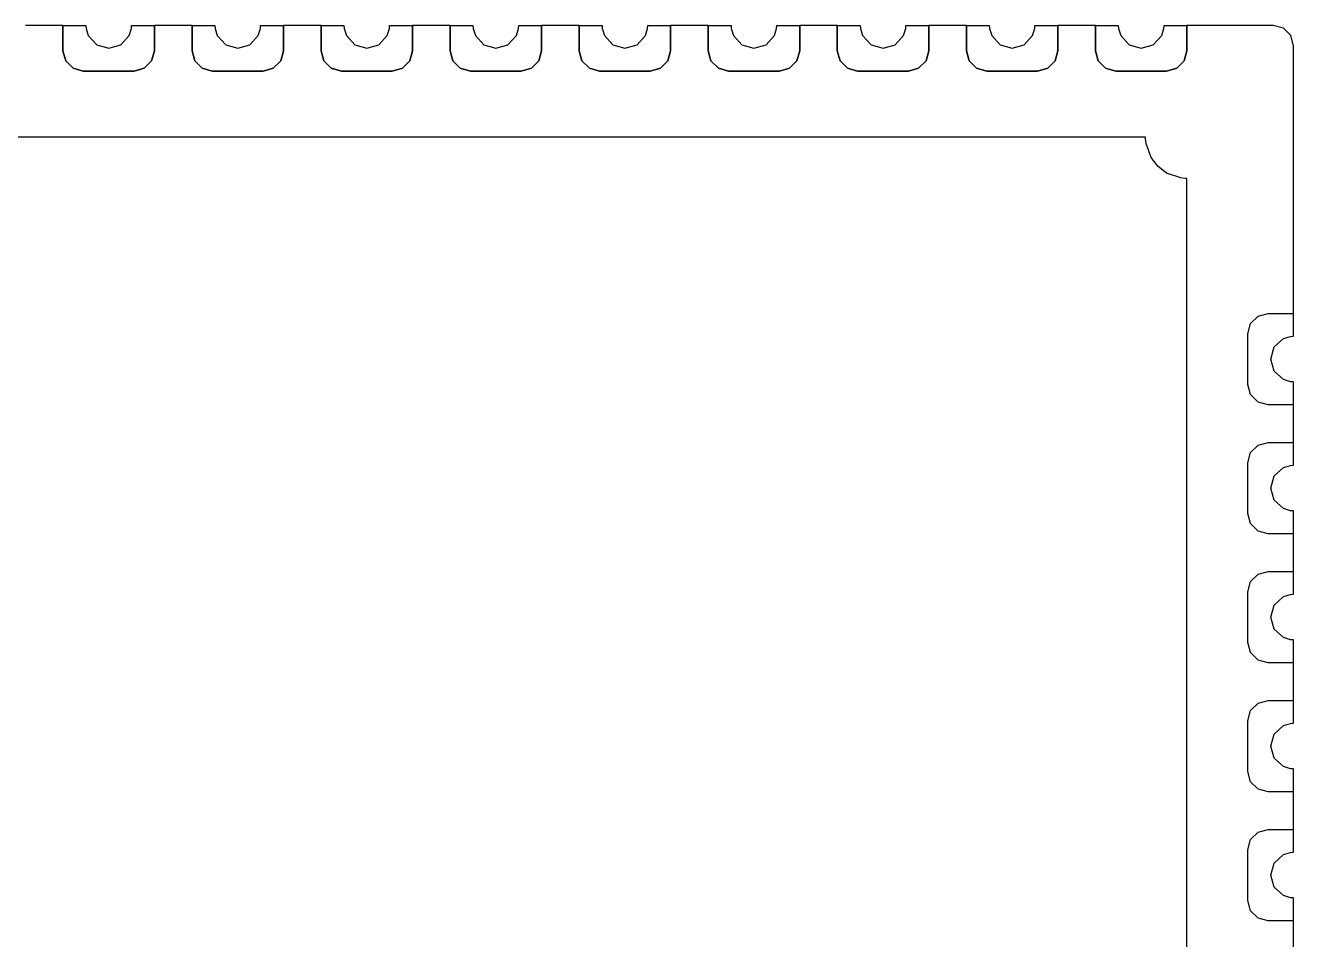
# Model space of a CAD drawing. Header units: millimetres. Extents: x -74 to 116, y -91 to 186.
# Drawn here: x 3.64 to 16.12, y 71.97 to 80.97 of the extents above; entities that cross this region are included whole.
import ezdxf

# ---------------------------------------------------------------- set-up
doc = ezdxf.new("R2010")
doc.units = ezdxf.units.MM
doc.layers.add('VISIBLE', color=7, linetype='Continuous')

msp = doc.modelspace()

# ---------------------------------------------------------------- linework, layer by layer
at = {"layer": 'VISIBLE'}
for points in [[(4.007, 80.974), (3.637, 80.974)], [(4.007, 80.974), (3.637, 80.974)], [(4.007, 80.874), (4.007, 80.885), (4.007, 80.896), (4.007, 80.907), (4.007, 80.917), (4.007, 80.927), (4.007, 80.936), (4.007, 80.945), (4.007, 80.952), (4.007, 80.959), (4.007, 80.964), (4.007, 80.968), (4.007, 80.971), (4.007, 80.973), (4.007, 80.974)], [(4.007, 80.974), (4.007, 80.973), (4.007, 80.971), (4.007, 80.968), (4.007, 80.964), (4.007, 80.959), (4.007, 80.952), (4.007, 80.945), (4.007, 80.936), (4.007, 80.927), (4.007, 80.917), (4.007, 80.907), (4.007, 80.896), (4.007, 80.885), (4.007, 80.874)], [(4.007, 80.974), (4.232, 80.974)], [(4.007, 80.724), (4.007, 80.874)], [(4.007, 80.874), (4.007, 80.724)], [(4.232, 80.974), (4.234, 80.943), (4.256, 80.874)], [(4.256, 80.874), (4.339, 80.783), (4.457, 80.749), (4.576, 80.783), (4.659, 80.874)], [(4.659, 80.874), (4.68, 80.943), (4.682, 80.974)], [(4.682, 80.974), (4.907, 80.974)], [(4.907, 80.974), (4.907, 80.973), (4.907, 80.971), (4.907, 80.968), (4.907, 80.964), (4.907, 80.959), (4.907, 80.952), (4.907, 80.945), (4.907, 80.936), (4.907, 80.927), (4.907, 80.917), (4.907, 80.907), (4.907, 80.896), (4.907, 80.885), (4.907, 80.874)], [(5.277, 80.974), (4.907, 80.974)], [(5.277, 80.974), (4.907, 80.974)], [(4.907, 80.874), (4.907, 80.885), (4.907, 80.896), (4.907, 80.907), (4.907, 80.917), (4.907, 80.927), (4.907, 80.936), (4.907, 80.945), (4.907, 80.952), (4.907, 80.959), (4.907, 80.964), (4.907, 80.968), (4.907, 80.971), (4.907, 80.973), (4.907, 80.974)], [(4.907, 80.874), (4.907, 80.724)], [(4.907, 80.724), (4.907, 80.874)], [(5.277, 80.874), (5.277, 80.885), (5.277, 80.896), (5.277, 80.907), (5.277, 80.917), (5.277, 80.927), (5.277, 80.936), (5.277, 80.945), (5.277, 80.952), (5.277, 80.959), (5.277, 80.964), (5.277, 80.968), (5.277, 80.971), (5.277, 80.973), (5.277, 80.974)], [(5.277, 80.974), (5.277, 80.973), (5.277, 80.971), (5.277, 80.968), (5.277, 80.964), (5.277, 80.959), (5.277, 80.952), (5.277, 80.945), (5.277, 80.936), (5.277, 80.927), (5.277, 80.917), (5.277, 80.907), (5.277, 80.896), (5.277, 80.885), (5.277, 80.874)], [(5.277, 80.974), (5.502, 80.974)], [(5.277, 80.724), (5.277, 80.874)], [(5.277, 80.874), (5.277, 80.724)], [(5.502, 80.974), (5.504, 80.943), (5.526, 80.874)], [(5.526, 80.874), (5.609, 80.783), (5.727, 80.749), (5.846, 80.783), (5.929, 80.874)], [(5.929, 80.874), (5.95, 80.943), (5.952, 80.974)], [(5.952, 80.974), (6.177, 80.974)], [(6.177, 80.974), (6.177, 80.973), (6.177, 80.971), (6.177, 80.968), (6.177, 80.964), (6.177, 80.959), (6.177, 80.952), (6.177, 80.945), (6.177, 80.936), (6.177, 80.927), (6.177, 80.917), (6.177, 80.907), (6.177, 80.896), (6.177, 80.885), (6.177, 80.874)], [(6.547, 80.974), (6.177, 80.974)], [(6.547, 80.974), (6.177, 80.974)], [(6.177, 80.874), (6.177, 80.885), (6.177, 80.896), (6.177, 80.907), (6.177, 80.917), (6.177, 80.927), (6.177, 80.936), (6.177, 80.945), (6.177, 80.952), (6.177, 80.959), (6.177, 80.964), (6.177, 80.968), (6.177, 80.971), (6.177, 80.973), (6.177, 80.974)], [(6.177, 80.874), (6.177, 80.724)], [(6.177, 80.724), (6.177, 80.874)], [(6.547, 80.874), (6.547, 80.885), (6.547, 80.896), (6.547, 80.907), (6.547, 80.917), (6.547, 80.927), (6.547, 80.936), (6.547, 80.945), (6.547, 80.952), (6.547, 80.959), (6.547, 80.964), (6.547, 80.968), (6.547, 80.971), (6.547, 80.973), (6.547, 80.974)], [(6.547, 80.974), (6.547, 80.973), (6.547, 80.971), (6.547, 80.968), (6.547, 80.964), (6.547, 80.959), (6.547, 80.952), (6.547, 80.945), (6.547, 80.936), (6.547, 80.927), (6.547, 80.917), (6.547, 80.907), (6.547, 80.896), (6.547, 80.885), (6.547, 80.874)], [(6.547, 80.974), (6.772, 80.974)], [(6.547, 80.724), (6.547, 80.874)], [(6.547, 80.874), (6.547, 80.724)], [(6.772, 80.974), (6.774, 80.943), (6.796, 80.874)], [(6.796, 80.874), (6.879, 80.783), (6.997, 80.749), (7.116, 80.783), (7.199, 80.874)], [(7.199, 80.874), (7.22, 80.943), (7.222, 80.974)], [(7.222, 80.974), (7.447, 80.974)], [(7.447, 80.974), (7.447, 80.973), (7.447, 80.971), (7.447, 80.968), (7.447, 80.964), (7.447, 80.959), (7.447, 80.952), (7.447, 80.945), (7.447, 80.936), (7.447, 80.927), (7.447, 80.917), (7.447, 80.907), (7.447, 80.896), (7.447, 80.885), (7.447, 80.874)], [(7.817, 80.974), (7.447, 80.974)], [(7.817, 80.974), (7.447, 80.974)], [(7.447, 80.874), (7.447, 80.885), (7.447, 80.896), (7.447, 80.907), (7.447, 80.917), (7.447, 80.927), (7.447, 80.936), (7.447, 80.945), (7.447, 80.952), (7.447, 80.959), (7.447, 80.964), (7.447, 80.968), (7.447, 80.971), (7.447, 80.973), (7.447, 80.974)], [(7.447, 80.874), (7.447, 80.724)], [(7.447, 80.724), (7.447, 80.874)], [(7.817, 80.874), (7.817, 80.885), (7.817, 80.896), (7.817, 80.907), (7.817, 80.917), (7.817, 80.927), (7.817, 80.936), (7.817, 80.945), (7.817, 80.952), (7.817, 80.959), (7.817, 80.964), (7.817, 80.968), (7.817, 80.971), (7.817, 80.973), (7.817, 80.974)], [(7.817, 80.974), (7.817, 80.973), (7.817, 80.971), (7.817, 80.968), (7.817, 80.964), (7.817, 80.959), (7.817, 80.952), (7.817, 80.945), (7.817, 80.936), (7.817, 80.927), (7.817, 80.917), (7.817, 80.907), (7.817, 80.896), (7.817, 80.885), (7.817, 80.874)], [(7.817, 80.974), (8.042, 80.974)], [(7.817, 80.724), (7.817, 80.874)], [(7.817, 80.874), (7.817, 80.724)], [(8.042, 80.974), (8.044, 80.943), (8.066, 80.874)], [(8.066, 80.874), (8.149, 80.783), (8.267, 80.749), (8.386, 80.783), (8.469, 80.874)], [(8.469, 80.874), (8.49, 80.943), (8.492, 80.974)], [(8.492, 80.974), (8.717, 80.974)], [(8.717, 80.974), (8.717, 80.973), (8.717, 80.971), (8.717, 80.968), (8.717, 80.964), (8.717, 80.959), (8.717, 80.952), (8.717, 80.945), (8.717, 80.936), (8.717, 80.927), (8.717, 80.917), (8.717, 80.907), (8.717, 80.896), (8.717, 80.885), (8.717, 80.874)], [(9.087, 80.974), (8.717, 80.974)], [(9.087, 80.974), (8.717, 80.974)], [(8.717, 80.874), (8.717, 80.885), (8.717, 80.896), (8.717, 80.907), (8.717, 80.917), (8.717, 80.927), (8.717, 80.936), (8.717, 80.945), (8.717, 80.952), (8.717, 80.959), (8.717, 80.964), (8.717, 80.968), (8.717, 80.971), (8.717, 80.973), (8.717, 80.974)], [(8.717, 80.874), (8.717, 80.724)], [(8.717, 80.724), (8.717, 80.874)], [(9.087, 80.874), (9.087, 80.885), (9.087, 80.896), (9.087, 80.907), (9.087, 80.917), (9.087, 80.927), (9.087, 80.936), (9.087, 80.945), (9.087, 80.952), (9.087, 80.959), (9.087, 80.964), (9.087, 80.968), (9.087, 80.971), (9.087, 80.973), (9.087, 80.974)], [(9.087, 80.974), (9.087, 80.973), (9.087, 80.971), (9.087, 80.968), (9.087, 80.964), (9.087, 80.959), (9.087, 80.952), (9.087, 80.945), (9.087, 80.936), (9.087, 80.927), (9.087, 80.917), (9.087, 80.907), (9.087, 80.896), (9.087, 80.885), (9.087, 80.874)], [(9.087, 80.974), (9.312, 80.974)], [(9.087, 80.724), (9.087, 80.874)], [(9.087, 80.874), (9.087, 80.724)], [(9.312, 80.974), (9.314, 80.943), (9.336, 80.874)], [(9.336, 80.874), (9.419, 80.783), (9.537, 80.749), (9.656, 80.783), (9.739, 80.874)], [(9.739, 80.874), (9.76, 80.943), (9.762, 80.974)], [(9.762, 80.974), (9.987, 80.974)], [(9.987, 80.974), (9.987, 80.973), (9.987, 80.971), (9.987, 80.968), (9.987, 80.964), (9.987, 80.959), (9.987, 80.952), (9.987, 80.945), (9.987, 80.936), (9.987, 80.927), (9.987, 80.917), (9.987, 80.907), (9.987, 80.896), (9.987, 80.885), (9.987, 80.874)], [(10.357, 80.974), (9.987, 80.974)], [(10.357, 80.974), (9.987, 80.974)], [(9.987, 80.874), (9.987, 80.885), (9.987, 80.896), (9.987, 80.907), (9.987, 80.917), (9.987, 80.927), (9.987, 80.936), (9.987, 80.945), (9.987, 80.952), (9.987, 80.959), (9.987, 80.964), (9.987, 80.968), (9.987, 80.971), (9.987, 80.973), (9.987, 80.974)], [(9.987, 80.874), (9.987, 80.724)], [(9.987, 80.724), (9.987, 80.874)], [(10.357, 80.874), (10.357, 80.885), (10.357, 80.896), (10.357, 80.907), (10.357, 80.917), (10.357, 80.927), (10.357, 80.936), (10.357, 80.945), (10.357, 80.952), (10.357, 80.959), (10.357, 80.964), (10.357, 80.968), (10.357, 80.971), (10.357, 80.973), (10.357, 80.974)], [(10.357, 80.974), (10.357, 80.973), (10.357, 80.971), (10.357, 80.968), (10.357, 80.964), (10.357, 80.959), (10.357, 80.952), (10.357, 80.945), (10.357, 80.936), (10.357, 80.927), (10.357, 80.917), (10.357, 80.907), (10.357, 80.896), (10.357, 80.885), (10.357, 80.874)], [(10.357, 80.974), (10.582, 80.974)], [(10.357, 80.724), (10.357, 80.874)], [(10.357, 80.874), (10.357, 80.724)], [(10.582, 80.974), (10.584, 80.943), (10.606, 80.874)], [(10.606, 80.874), (10.689, 80.783), (10.807, 80.749), (10.926, 80.783), (11.009, 80.874)], [(11.009, 80.874), (11.03, 80.943), (11.032, 80.974)], [(11.032, 80.974), (11.257, 80.974)], [(11.257, 80.974), (11.257, 80.973), (11.257, 80.971), (11.257, 80.968), (11.257, 80.964), (11.257, 80.959), (11.257, 80.952), (11.257, 80.945), (11.257, 80.936), (11.257, 80.927), (11.257, 80.917), (11.257, 80.907), (11.257, 80.896), (11.257, 80.885), (11.257, 80.874)], [(11.627, 80.974), (11.257, 80.974)], [(11.627, 80.974), (11.257, 80.974)], [(11.257, 80.874), (11.257, 80.885), (11.257, 80.896), (11.257, 80.907), (11.257, 80.917), (11.257, 80.927), (11.257, 80.936), (11.257, 80.945), (11.257, 80.952), (11.257, 80.959), (11.257, 80.964), (11.257, 80.968), (11.257, 80.971), (11.257, 80.973), (11.257, 80.974)], [(11.257, 80.874), (11.257, 80.724)], [(11.257, 80.724), (11.257, 80.874)], [(11.627, 80.874), (11.627, 80.885), (11.627, 80.896), (11.627, 80.907), (11.627, 80.917), (11.627, 80.927), (11.627, 80.936), (11.627, 80.945), (11.627, 80.952), (11.627, 80.959), (11.627, 80.964), (11.627, 80.968), (11.627, 80.971), (11.627, 80.973), (11.627, 80.974)], [(11.627, 80.974), (11.627, 80.973), (11.627, 80.971), (11.627, 80.968), (11.627, 80.964), (11.627, 80.959), (11.627, 80.952), (11.627, 80.945), (11.627, 80.936), (11.627, 80.927), (11.627, 80.917), (11.627, 80.907), (11.627, 80.896), (11.627, 80.885), (11.627, 80.874)], [(11.627, 80.974), (11.852, 80.974)], [(11.627, 80.724), (11.627, 80.874)], [(11.627, 80.874), (11.627, 80.724)], [(11.852, 80.974), (11.854, 80.943), (11.876, 80.874)], [(11.876, 80.874), (11.959, 80.783), (12.077, 80.749), (12.196, 80.783), (12.279, 80.874)], [(12.279, 80.874), (12.3, 80.943), (12.302, 80.974)], [(12.302, 80.974), (12.527, 80.974)], [(12.527, 80.974), (12.527, 80.973), (12.527, 80.971), (12.527, 80.968), (12.527, 80.964), (12.527, 80.959), (12.527, 80.952), (12.527, 80.945), (12.527, 80.936), (12.527, 80.927), (12.527, 80.917), (12.527, 80.907), (12.527, 80.896), (12.527, 80.885), (12.527, 80.874)], [(12.897, 80.974), (12.527, 80.974)], [(12.897, 80.974), (12.527, 80.974)], [(12.527, 80.874), (12.527, 80.885), (12.527, 80.896), (12.527, 80.907), (12.527, 80.917), (12.527, 80.927), (12.527, 80.936), (12.527, 80.945), (12.527, 80.952), (12.527, 80.959), (12.527, 80.964), (12.527, 80.968), (12.527, 80.971), (12.527, 80.973), (12.527, 80.974)], [(12.527, 80.874), (12.527, 80.724)], [(12.527, 80.724), (12.527, 80.874)], [(12.897, 80.874), (12.897, 80.885), (12.897, 80.896), (12.897, 80.907), (12.897, 80.917), (12.897, 80.927), (12.897, 80.936), (12.897, 80.945), (12.897, 80.952), (12.897, 80.959), (12.897, 80.964), (12.897, 80.968), (12.897, 80.971), (12.897, 80.973), (12.897, 80.974)], [(12.897, 80.974), (12.897, 80.973), (12.897, 80.971), (12.897, 80.968), (12.897, 80.964), (12.897, 80.959), (12.897, 80.952), (12.897, 80.945), (12.897, 80.936), (12.897, 80.927), (12.897, 80.917), (12.897, 80.907), (12.897, 80.896), (12.897, 80.885), (12.897, 80.874)], [(12.897, 80.974), (13.122, 80.974)], [(12.897, 80.724), (12.897, 80.874)], [(12.897, 80.874), (12.897, 80.724)], [(13.122, 80.974), (13.124, 80.943), (13.146, 80.874)], [(13.146, 80.874), (13.229, 80.783), (13.347, 80.749), (13.466, 80.783), (13.549, 80.874)], [(13.549, 80.874), (13.57, 80.943), (13.572, 80.974)], [(13.572, 80.974), (13.797, 80.974)], [(13.797, 80.974), (13.797, 80.973), (13.797, 80.971), (13.797, 80.968), (13.797, 80.964), (13.797, 80.959), (13.797, 80.952), (13.797, 80.945), (13.797, 80.936), (13.797, 80.927), (13.797, 80.917), (13.797, 80.907), (13.797, 80.896), (13.797, 80.885), (13.797, 80.874)], [(14.167, 80.974), (13.797, 80.974)], [(14.167, 80.974), (13.797, 80.974)], [(13.797, 80.874), (13.797, 80.885), (13.797, 80.896), (13.797, 80.907), (13.797, 80.917), (13.797, 80.927), (13.797, 80.936), (13.797, 80.945), (13.797, 80.952), (13.797, 80.959), (13.797, 80.964), (13.797, 80.968), (13.797, 80.971), (13.797, 80.973), (13.797, 80.974)], [(13.797, 80.874), (13.797, 80.724)], [(13.797, 80.724), (13.797, 80.874)], [(14.167, 80.874), (14.167, 80.885), (14.167, 80.896), (14.167, 80.907), (14.167, 80.917), (14.167, 80.927), (14.167, 80.936), (14.167, 80.945), (14.167, 80.952), (14.167, 80.959), (14.167, 80.964), (14.167, 80.968), (14.167, 80.971), (14.167, 80.973), (14.167, 80.974)], [(14.167, 80.974), (14.167, 80.973), (14.167, 80.971), (14.167, 80.968), (14.167, 80.964), (14.167, 80.959), (14.167, 80.952), (14.167, 80.945), (14.167, 80.936), (14.167, 80.927), (14.167, 80.917), (14.167, 80.907), (14.167, 80.896), (14.167, 80.885), (14.167, 80.874)], [(14.167, 80.974), (14.392, 80.974)], [(14.167, 80.724), (14.167, 80.874)], [(14.167, 80.874), (14.167, 80.724)], [(14.392, 80.974), (14.394, 80.943), (14.416, 80.874)], [(14.416, 80.874), (14.499, 80.783), (14.617, 80.749), (14.736, 80.783), (14.819, 80.874)], [(14.819, 80.874), (14.84, 80.943), (14.842, 80.974)], [(14.842, 80.974), (15.067, 80.974)], [(15.067, 80.974), (15.067, 80.973), (15.067, 80.971), (15.067, 80.968), (15.067, 80.964), (15.067, 80.959), (15.067, 80.952), (15.067, 80.945), (15.067, 80.936), (15.067, 80.927), (15.067, 80.917), (15.067, 80.907), (15.067, 80.896), (15.067, 80.885), (15.067, 80.874)], [(15.917, 80.974), (15.067, 80.974)], [(15.917, 80.974), (15.067, 80.974)], [(15.067, 80.874), (15.067, 80.885), (15.067, 80.896), (15.067, 80.907), (15.067, 80.917), (15.067, 80.927), (15.067, 80.936), (15.067, 80.945), (15.067, 80.952), (15.067, 80.959), (15.067, 80.964), (15.067, 80.968), (15.067, 80.971), (15.067, 80.973), (15.067, 80.974)], [(15.067, 80.874), (15.067, 80.724)], [(15.067, 80.724), (15.067, 80.874)], [(16.117, 80.774), (16.09, 80.874), (16.017, 80.947), (15.917, 80.974)], [(16.117, 80.774), (16.09, 80.874), (16.017, 80.947), (15.917, 80.974)], [(16.117, 78.139), (16.117, 80.774)], [(16.117, 78.139), (16.117, 80.774)], [(4.207, 80.524), (4.107, 80.551), (4.034, 80.624), (4.007, 80.724)], [(4.007, 80.724), (4.034, 80.624), (4.107, 80.551), (4.207, 80.524)], [(4.907, 80.724), (4.88, 80.624), (4.807, 80.551), (4.707, 80.524)], [(4.707, 80.524), (4.807, 80.551), (4.88, 80.624), (4.907, 80.724)], [(5.477, 80.524), (5.377, 80.551), (5.304, 80.624), (5.277, 80.724)], [(5.277, 80.724), (5.304, 80.624), (5.377, 80.551), (5.477, 80.524)], [(6.177, 80.724), (6.15, 80.624), (6.077, 80.551), (5.977, 80.524)], [(5.977, 80.524), (6.077, 80.551), (6.15, 80.624), (6.177, 80.724)], [(6.747, 80.524), (6.647, 80.551), (6.574, 80.624), (6.547, 80.724)], [(6.547, 80.724), (6.574, 80.624), (6.647, 80.551), (6.747, 80.524)], [(7.447, 80.724), (7.42, 80.624), (7.347, 80.551), (7.247, 80.524)], [(7.247, 80.524), (7.347, 80.551), (7.42, 80.624), (7.447, 80.724)], [(8.017, 80.524), (7.917, 80.551), (7.844, 80.624), (7.817, 80.724)], [(7.817, 80.724), (7.844, 80.624), (7.917, 80.551), (8.017, 80.524)], [(8.717, 80.724), (8.69, 80.624), (8.617, 80.551), (8.517, 80.524)], [(8.517, 80.524), (8.617, 80.551), (8.69, 80.624), (8.717, 80.724)], [(9.287, 80.524), (9.187, 80.551), (9.114, 80.624), (9.087, 80.724)], [(9.087, 80.724), (9.114, 80.624), (9.187, 80.551), (9.287, 80.524)], [(9.987, 80.724), (9.96, 80.624), (9.887, 80.551), (9.787, 80.524)], [(9.787, 80.524), (9.887, 80.551), (9.96, 80.624), (9.987, 80.724)], [(10.557, 80.524), (10.457, 80.551), (10.384, 80.624), (10.357, 80.724)], [(10.357, 80.724), (10.384, 80.624), (10.457, 80.551), (10.557, 80.524)], [(11.257, 80.724), (11.23, 80.624), (11.157, 80.551), (11.057, 80.524)], [(11.057, 80.524), (11.157, 80.551), (11.23, 80.624), (11.257, 80.724)], [(11.827, 80.524), (11.727, 80.551), (11.654, 80.624), (11.627, 80.724)], [(11.627, 80.724), (11.654, 80.624), (11.727, 80.551), (11.827, 80.524)], [(12.527, 80.724), (12.5, 80.624), (12.427, 80.551), (12.327, 80.524)], [(12.327, 80.524), (12.427, 80.551), (12.5, 80.624), (12.527, 80.724)], [(13.097, 80.524), (12.997, 80.551), (12.924, 80.624), (12.897, 80.724)], [(12.897, 80.724), (12.924, 80.624), (12.997, 80.551), (13.097, 80.524)], [(13.797, 80.724), (13.77, 80.624), (13.697, 80.551), (13.597, 80.524)], [(13.597, 80.524), (13.697, 80.551), (13.77, 80.624), (13.797, 80.724)], [(14.367, 80.524), (14.267, 80.551), (14.194, 80.624), (14.167, 80.724)], [(14.167, 80.724), (14.194, 80.624), (14.267, 80.551), (14.367, 80.524)], [(15.067, 80.724), (15.04, 80.624), (14.967, 80.551), (14.867, 80.524)], [(14.867, 80.524), (14.967, 80.551), (15.04, 80.624), (15.067, 80.724)], [(4.707, 80.524), (4.207, 80.524)], [(4.207, 80.524), (4.707, 80.524)], [(5.977, 80.524), (5.477, 80.524)], [(5.477, 80.524), (5.977, 80.524)], [(7.247, 80.524), (6.747, 80.524)], [(6.747, 80.524), (7.247, 80.524)], [(8.517, 80.524), (8.017, 80.524)], [(8.017, 80.524), (8.517, 80.524)], [(9.787, 80.524), (9.287, 80.524)], [(9.287, 80.524), (9.787, 80.524)], [(11.057, 80.524), (10.557, 80.524)], [(10.557, 80.524), (11.057, 80.524)], [(12.327, 80.524), (11.827, 80.524)], [(11.827, 80.524), (12.327, 80.524)], [(13.597, 80.524), (13.097, 80.524)], [(13.097, 80.524), (13.597, 80.524)], [(14.867, 80.524), (14.367, 80.524)], [(14.367, 80.524), (14.867, 80.524)], [(14.661, 79.874), (-2.126, 79.874)], [(14.714, 79.674), (14.666, 79.812), (14.661, 79.858), (14.661, 79.874)], [(14.867, 79.52), (14.78, 79.587), (14.714, 79.674)], [(15.067, 79.468), (15.051, 79.468), (15.006, 79.472), (14.867, 79.52)], [(15.067, 64.48), (15.067, 79.468)], [(15.667, 77.939), (15.694, 78.039), (15.767, 78.112), (15.867, 78.139)], [(15.667, 77.939), (15.694, 78.039), (15.767, 78.112), (15.867, 78.139)], [(15.867, 78.139), (16.017, 78.139)], [(15.867, 78.139), (16.017, 78.139)], [(16.017, 78.139), (16.028, 78.139), (16.039, 78.139), (16.05, 78.139), (16.061, 78.139), (16.07, 78.139), (16.08, 78.139), (16.088, 78.139), (16.095, 78.139), (16.102, 78.139), (16.107, 78.139), (16.112, 78.139), (16.115, 78.139), (16.117, 78.139), (16.117, 78.139)], [(16.017, 78.139), (16.028, 78.139), (16.039, 78.139), (16.05, 78.139), (16.061, 78.139), (16.07, 78.139), (16.08, 78.139), (16.088, 78.139), (16.095, 78.139), (16.102, 78.139), (16.107, 78.139), (16.112, 78.139), (16.115, 78.139), (16.117, 78.139), (16.117, 78.139)], [(16.117, 77.914), (16.117, 78.139)], [(15.667, 77.439), (15.667, 77.939)], [(15.667, 77.439), (15.667, 77.939)], [(16.017, 77.487), (15.926, 77.57), (15.892, 77.689), (15.926, 77.808), (16.017, 77.891)], [(16.017, 77.891), (16.087, 77.912), (16.117, 77.914)], [(15.867, 77.239), (15.767, 77.266), (15.694, 77.339), (15.667, 77.439)], [(15.867, 77.239), (15.767, 77.266), (15.694, 77.339), (15.667, 77.439)], [(16.117, 77.464), (16.087, 77.466), (16.017, 77.487)], [(16.117, 77.239), (16.117, 77.464)], [(16.017, 77.239), (15.867, 77.239)], [(16.017, 77.239), (15.867, 77.239)], [(16.117, 77.239), (16.117, 77.239), (16.115, 77.239), (16.112, 77.239), (16.107, 77.239), (16.102, 77.239), (16.095, 77.239), (16.088, 77.239), (16.08, 77.239), (16.07, 77.239), (16.061, 77.239), (16.05, 77.239), (16.039, 77.239), (16.028, 77.239), (16.017, 77.239)], [(16.117, 77.239), (16.117, 77.239), (16.115, 77.239), (16.112, 77.239), (16.107, 77.239), (16.102, 77.239), (16.095, 77.239), (16.088, 77.239), (16.08, 77.239), (16.07, 77.239), (16.061, 77.239), (16.05, 77.239), (16.039, 77.239), (16.028, 77.239), (16.017, 77.239)], [(16.117, 76.869), (16.117, 77.239)], [(16.117, 76.869), (16.117, 77.239)], [(15.667, 76.669), (15.694, 76.769), (15.767, 76.842), (15.867, 76.869)], [(15.667, 76.669), (15.694, 76.769), (15.767, 76.842), (15.867, 76.869)], [(15.867, 76.869), (16.017, 76.869)], [(15.867, 76.869), (16.017, 76.869)], [(16.017, 76.869), (16.028, 76.869), (16.039, 76.869), (16.05, 76.869), (16.061, 76.869), (16.07, 76.869), (16.08, 76.869), (16.088, 76.869), (16.095, 76.869), (16.102, 76.869), (16.107, 76.869), (16.112, 76.869), (16.115, 76.869), (16.117, 76.869), (16.117, 76.869)], [(16.017, 76.869), (16.028, 76.869), (16.039, 76.869), (16.05, 76.869), (16.061, 76.869), (16.07, 76.869), (16.08, 76.869), (16.088, 76.869), (16.095, 76.869), (16.102, 76.869), (16.107, 76.869), (16.112, 76.869), (16.115, 76.869), (16.117, 76.869), (16.117, 76.869)], [(16.117, 76.644), (16.117, 76.869)], [(15.667, 76.169), (15.667, 76.669)], [(15.667, 76.169), (15.667, 76.669)], [(16.017, 76.621), (16.087, 76.642), (16.117, 76.644)], [(16.017, 76.217), (15.926, 76.3), (15.892, 76.419), (15.926, 76.538), (16.017, 76.621)], [(15.867, 75.969), (15.767, 75.996), (15.694, 76.069), (15.667, 76.169)], [(15.867, 75.969), (15.767, 75.996), (15.694, 76.069), (15.667, 76.169)], [(16.117, 76.194), (16.087, 76.196), (16.017, 76.217)], [(16.117, 75.969), (16.117, 76.194)], [(16.017, 75.969), (15.867, 75.969)], [(16.017, 75.969), (15.867, 75.969)], [(16.117, 75.969), (16.117, 75.969), (16.115, 75.969), (16.112, 75.969), (16.107, 75.969), (16.102, 75.969), (16.095, 75.969), (16.088, 75.969), (16.08, 75.969), (16.07, 75.969), (16.061, 75.969), (16.05, 75.969), (16.039, 75.969), (16.028, 75.969), (16.017, 75.969)], [(16.117, 75.969), (16.117, 75.969), (16.115, 75.969), (16.112, 75.969), (16.107, 75.969), (16.102, 75.969), (16.095, 75.969), (16.088, 75.969), (16.08, 75.969), (16.07, 75.969), (16.061, 75.969), (16.05, 75.969), (16.039, 75.969), (16.028, 75.969), (16.017, 75.969)], [(16.117, 75.599), (16.117, 75.969)], [(16.117, 75.599), (16.117, 75.969)], [(15.667, 75.399), (15.694, 75.499), (15.767, 75.572), (15.867, 75.599)], [(15.667, 75.399), (15.694, 75.499), (15.767, 75.572), (15.867, 75.599)], [(15.867, 75.599), (16.017, 75.599)], [(15.867, 75.599), (16.017, 75.599)], [(16.017, 75.599), (16.028, 75.599), (16.039, 75.599), (16.05, 75.599), (16.061, 75.599), (16.07, 75.599), (16.08, 75.599), (16.088, 75.599), (16.095, 75.599), (16.102, 75.599), (16.107, 75.599), (16.112, 75.599), (16.115, 75.599), (16.117, 75.599), (16.117, 75.599)], [(16.017, 75.599), (16.028, 75.599), (16.039, 75.599), (16.05, 75.599), (16.061, 75.599), (16.07, 75.599), (16.08, 75.599), (16.088, 75.599), (16.095, 75.599), (16.102, 75.599), (16.107, 75.599), (16.112, 75.599), (16.115, 75.599), (16.117, 75.599), (16.117, 75.599)], [(16.117, 75.374), (16.117, 75.599)], [(15.667, 74.899), (15.667, 75.399)], [(15.667, 74.899), (15.667, 75.399)], [(16.017, 74.947), (15.926, 75.03), (15.892, 75.149), (15.926, 75.268), (16.017, 75.351)], [(16.017, 75.351), (16.087, 75.372), (16.117, 75.374)], [(15.867, 74.699), (15.767, 74.726), (15.694, 74.799), (15.667, 74.899)], [(15.867, 74.699), (15.767, 74.726), (15.694, 74.799), (15.667, 74.899)], [(16.117, 74.924), (16.087, 74.926), (16.017, 74.947)], [(16.117, 74.699), (16.117, 74.924)], [(16.017, 74.699), (15.867, 74.699)], [(16.017, 74.699), (15.867, 74.699)], [(16.117, 74.699), (16.117, 74.699), (16.115, 74.699), (16.112, 74.699), (16.107, 74.699), (16.102, 74.699), (16.095, 74.699), (16.088, 74.699), (16.08, 74.699), (16.07, 74.699), (16.061, 74.699), (16.05, 74.699), (16.039, 74.699), (16.028, 74.699), (16.017, 74.699)], [(16.117, 74.699), (16.117, 74.699), (16.115, 74.699), (16.112, 74.699), (16.107, 74.699), (16.102, 74.699), (16.095, 74.699), (16.088, 74.699), (16.08, 74.699), (16.07, 74.699), (16.061, 74.699), (16.05, 74.699), (16.039, 74.699), (16.028, 74.699), (16.017, 74.699)], [(16.117, 74.329), (16.117, 74.699)], [(16.117, 74.329), (16.117, 74.699)], [(15.667, 74.129), (15.694, 74.229), (15.767, 74.302), (15.867, 74.329)], [(15.667, 74.129), (15.694, 74.229), (15.767, 74.302), (15.867, 74.329)], [(15.867, 74.329), (16.017, 74.329)], [(15.867, 74.329), (16.017, 74.329)], [(16.017, 74.329), (16.028, 74.329), (16.039, 74.329), (16.05, 74.329), (16.061, 74.329), (16.07, 74.329), (16.08, 74.329), (16.088, 74.329), (16.095, 74.329), (16.102, 74.329), (16.107, 74.329), (16.112, 74.329), (16.115, 74.329), (16.117, 74.329), (16.117, 74.329)], [(16.017, 74.329), (16.028, 74.329), (16.039, 74.329), (16.05, 74.329), (16.061, 74.329), (16.07, 74.329), (16.08, 74.329), (16.088, 74.329), (16.095, 74.329), (16.102, 74.329), (16.107, 74.329), (16.112, 74.329), (16.115, 74.329), (16.117, 74.329), (16.117, 74.329)], [(16.117, 74.104), (16.117, 74.329)], [(15.667, 73.629), (15.667, 74.129)], [(15.667, 73.629), (15.667, 74.129)], [(16.017, 73.677), (15.926, 73.76), (15.892, 73.879), (15.926, 73.998), (16.017, 74.081)], [(16.017, 74.081), (16.087, 74.102), (16.117, 74.104)], [(16.117, 73.654), (16.087, 73.656), (16.017, 73.677)], [(16.117, 73.429), (16.117, 73.654)], [(15.867, 73.429), (15.767, 73.456), (15.694, 73.529), (15.667, 73.629)], [(15.867, 73.429), (15.767, 73.456), (15.694, 73.529), (15.667, 73.629)], [(16.017, 73.429), (15.867, 73.429)], [(16.017, 73.429), (15.867, 73.429)], [(16.117, 73.429), (16.117, 73.429), (16.115, 73.429), (16.112, 73.429), (16.107, 73.429), (16.102, 73.429), (16.095, 73.429), (16.088, 73.429), (16.08, 73.429), (16.07, 73.429), (16.061, 73.429), (16.05, 73.429), (16.039, 73.429), (16.028, 73.429), (16.017, 73.429)], [(16.117, 73.429), (16.117, 73.429), (16.115, 73.429), (16.112, 73.429), (16.107, 73.429), (16.102, 73.429), (16.095, 73.429), (16.088, 73.429), (16.08, 73.429), (16.07, 73.429), (16.061, 73.429), (16.05, 73.429), (16.039, 73.429), (16.028, 73.429), (16.017, 73.429)], [(16.117, 73.059), (16.117, 73.429)], [(16.117, 73.059), (16.117, 73.429)], [(15.667, 72.859), (15.694, 72.959), (15.767, 73.032), (15.867, 73.059)], [(15.667, 72.859), (15.694, 72.959), (15.767, 73.032), (15.867, 73.059)], [(15.867, 73.059), (16.017, 73.059)], [(15.867, 73.059), (16.017, 73.059)], [(16.017, 73.059), (16.028, 73.059), (16.039, 73.059), (16.05, 73.059), (16.061, 73.059), (16.07, 73.059), (16.08, 73.059), (16.088, 73.059), (16.095, 73.059), (16.102, 73.059), (16.107, 73.059), (16.112, 73.059), (16.115, 73.059), (16.117, 73.059), (16.117, 73.059)], [(16.017, 73.059), (16.028, 73.059), (16.039, 73.059), (16.05, 73.059), (16.061, 73.059), (16.07, 73.059), (16.08, 73.059), (16.088, 73.059), (16.095, 73.059), (16.102, 73.059), (16.107, 73.059), (16.112, 73.059), (16.115, 73.059), (16.117, 73.059), (16.117, 73.059)], [(16.117, 72.834), (16.117, 73.059)], [(15.667, 72.359), (15.667, 72.859)], [(15.667, 72.359), (15.667, 72.859)], [(16.017, 72.407), (15.926, 72.49), (15.892, 72.609), (15.926, 72.728), (16.017, 72.811)], [(16.017, 72.811), (16.087, 72.832), (16.117, 72.834)], [(16.117, 72.384), (16.087, 72.386), (16.017, 72.407)], [(15.867, 72.159), (15.767, 72.186), (15.694, 72.259), (15.667, 72.359)], [(15.867, 72.159), (15.767, 72.186), (15.694, 72.259), (15.667, 72.359)], [(16.117, 72.159), (16.117, 72.384)], [(16.017, 72.159), (15.867, 72.159)], [(16.017, 72.159), (15.867, 72.159)], [(16.117, 72.159), (16.117, 72.159), (16.115, 72.159), (16.112, 72.159), (16.107, 72.159), (16.102, 72.159), (16.095, 72.159), (16.088, 72.159), (16.08, 72.159), (16.07, 72.159), (16.061, 72.159), (16.05, 72.159), (16.039, 72.159), (16.028, 72.159), (16.017, 72.159)], [(16.117, 72.159), (16.117, 72.159), (16.115, 72.159), (16.112, 72.159), (16.107, 72.159), (16.102, 72.159), (16.095, 72.159), (16.088, 72.159), (16.08, 72.159), (16.07, 72.159), (16.061, 72.159), (16.05, 72.159), (16.039, 72.159), (16.028, 72.159), (16.017, 72.159)], [(16.117, 71.789), (16.117, 72.159)], [(16.117, 71.789), (16.117, 72.159)]]:
    msp.add_lwpolyline(points, dxfattribs=at)

doc.saveas('drawing.dxf')
